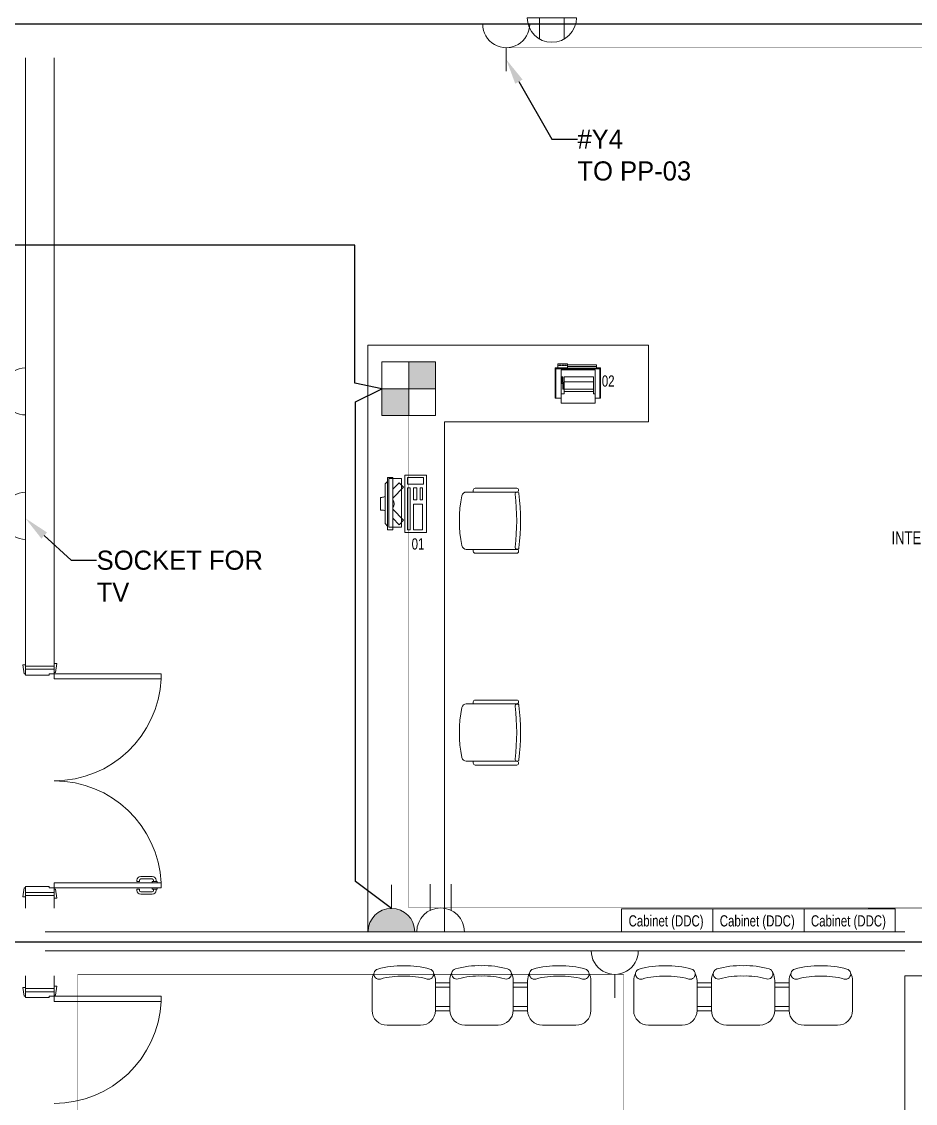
# Model space of a CAD drawing. Header units: metres. Extents: x 75097 to 220695, y -1557923 to -1361206.
# Drawn here: x 173723 to 180732, y -1463703 to -1455218 of the extents above; entities that cross this region are included whole.
import ezdxf
from ezdxf import colors
from ezdxf.entities.mleader import LeaderData, LeaderLine
from ezdxf.math import Vec2, Vec3

# ---------------------------------------------------------------- set-up
doc = ezdxf.new("R2010")
doc.units = ezdxf.units.M
doc.layers.get('0').update_dxf_attribs({"lineweight": 0})
for name, color, linetype, lineweight in [('A-100 - Copy$0$72_EGR_BASE_TEXT', 8, 'Continuous', 0), ('A-100 - Copy$0$Medical Equipment and Furniture', 8, 'Continuous', 0), ('A-100 - Copy$0$Medical Equipment and Furniture1', 8, 'Continuous', 5), ('A-100 - Copy$0$Walls', 8, 'Continuous', 0), ('A-100 - Copy$0$Wooden Joinery', 8, 'Continuous', 0), ('E-LG', 245, 'Continuous', 30)]:
    doc.layers.add(name, color=color, linetype=linetype, lineweight=lineweight)
doc.layers.add('A-100 - Copy$0$axes', color=8, linetype='Continuous')
doc.layers.add('PD-VENT', color=8, linetype='Continuous')
doc.layers.add('E-POWR', color=7, linetype='Continuous', lineweight=9, true_color=0x4e7e3e)
doc.layers.add('E-PW', color=7, linetype='Continuous', lineweight=9, true_color=0x4e7e3e)
doc.styles.add('A-100 - Copy$0$X3G_ENTITY_257CFD', font='swisscl.ttf', dxfattribs={"height": 200})
doc.styles.add('A-100 - Copy$0$X3G_ENTITY_2587EA', font='swisscl.ttf', dxfattribs={"height": 200})
doc.styles.get("Standard").update_dxf_attribs({"font": 'GOTHIC.TTF'})

# ---------------------------------------------------------------- blocks, each defined once
blk = doc.blocks.new('NORMAL SOCKET')
at = {"layer": 'E-POWR'}
for p, q in [((0, 308), (0, 615)), ((-308, 0), (308, 0))]:
    blk.add_line(p, q, dxfattribs=at)
blk.add_ellipse((0, 0), major_axis=(33, 306), ratio=1, start_param=4.81904, end_param=7.960633, dxfattribs=at)
blk = doc.blocks.new('FLOOR BOX')
at = {"layer": 'E-POWR'}
h = blk.add_hatch(color=256, dxfattribs=at)
h.dxf.hatch_style = 1
h.paths.add_polyline_path([(0, 300), (0, 0), (300, 0), (300, 300)])
h.paths.add_polyline_path([(0, -300), (0, 0), (-300, 0), (-300, -300)])
blk.add_lwpolyline([(-300, 300), (300, 300), (300, -300), (-300, -300)], close=True, dxfattribs=at)
for points in [[(0, 300), (0, -300)], [(-300, 0), (300, 0)]]:
    blk.add_lwpolyline(points, dxfattribs=at)
blk = doc.blocks.new('GI-041_dwg_E-SKT2-3902840-GI-041')
at = {"layer": 'E-POWR'}
blk.add_line((0.1982, 0), (-0.1982, 0), dxfattribs=at)
at = {"layer": 'E-PW'}
for p, q in [((-0.0879, 0.1765), (-0.0879, 0.3944)), ((0.0878, 0.1766), (0.0878, 0.3944)), ((-0.1466, 0), (0.1466, 0))]:
    blk.add_line(p, q, dxfattribs=at)
blk.add_arc((0, 0), 0.1972, 0.0142, 180.0142, dxfattribs=at)
blk = doc.blocks.new('WALL OUTLET')
at = {"layer": 'E-POWR', "extrusion": (9.94399e-05, 4.90741e-07, 1)}
blk.add_line((-193.4, 0, 0), (193.4, 0, 0), dxfattribs=at)
blk.add_line((-193.4, 0, 0), (193.4, 0, 0), dxfattribs=at)
at = {"layer": 'E-POWR', "extrusion": (9.94399e-05, 4.90741e-07, 1), "elevation": 0}
for points in [[(-96.7, 0), (-96.7, 167.5)], [(96.7, 0), (96.7, 167.5)]]:
    blk.add_lwpolyline(points, dxfattribs=at)
at = {"layer": 'E-POWR', "extrusion": (9.94399e-05, 4.90741e-07, 1)}
blk.add_arc((0, 0, 0), 193.4, 359.99626, 179.99626, dxfattribs=at)
blk = doc.blocks.new('GI-041_dwg_UPS-E-SKT1-3902843-GI-041')
at = {"layer": 'E-POWR'}
blk.add_hatch(color=256, dxfattribs=at).paths.add_polyline_path([(-0.1987, -0.0005), (0.1987, -0.0005), (0.1929, 0.0471), (0.176, 0.0919), (0.1487, 0.1313), (0.1129, 0.1631), (0.0705, 0.1853), (0.024, 0.1968), (-0.024, 0.1968), (-0.0705, 0.1853), (-0.1129, 0.1631), (-0.1487, 0.1313), (-0.176, 0.0919), (-0.1929, 0.0471)], flags=0)
for p, q in [((0, 0.1983), (0, 0.397)), ((-0.1987, -0.0005), (0.1987, -0.0005)), ((-0.1473, -0.0005), (0.1473, -0.0005))]:
    blk.add_line(p, q, dxfattribs=at)
blk.add_arc((0, -0.0005), 0.1987, 360, 180, dxfattribs=at)
blk = doc.blocks.new('A-100 - Copy$0$GF21016-P')
at = {"extrusion": (-1.24384e-09, -1.20261e-09, -1)}
for p, q in [((-0.0172, 0.0179), (-0.0172, 0.3435)), ((-0.0022, 0.3585), (0.0128, 0.3585)), ((0.0128, 0.0179), (0.0128, 0.4136)), ((0.4628, 0.0179), (0.4628, 0.4136)), ((0.4778, 0.3585), (0.4628, 0.3585)), ((0.4928, 0.0179), (0.4928, 0.3435)), ((0.4778, 0.0029), (0.4778, 0.0029))]:
    blk.add_line(p, q, dxfattribs=at)
for centre, radius, start, end in [((-0.0478, 0.4136), 0.035, 0, 80.65572), ((-0.2378, -0.5362), 1.0036, 78.75684, 101.24316), ((-0.4278, 0.4136), 0.035, 99.34428, 180), ((0.0022, 0.3435), 0.015, 0, 90), ((-0.4778, 0.3435), 0.015, 90, 180), ((0.0022, 0.0179), 0.015, 270, 0), ((0.0022, 0.0179), 0.015, 180, 270), ((-0.0284, 0.0145), 0.015, 284.3864, 95.52091), ((-0.2378, 1.8734), 1.8855, 263.51186, 276.48814), ((-0.2378, 1.8928), 1.8749, 263.6341, 276.3659), ((-0.4471, 0.0145), 0.015, 84.47909, 255.6136), ((-0.4778, 0.0179), 0.015, 270, 0), ((-0.4778, 0.0179), 0.015, 180, 270)]:
    blk.add_arc(centre, radius, start, end, dxfattribs=at)
blk = doc.blocks.new('A-100 - Copy$0$ITPPLT2C-P')
for p, q in [((0, 0), (0, -0.2262)), ((0.0252, 0), (0, 0)), ((0.0139, 0), (0.0139, -0.2262)), ((0.0252, 0), (0.0139, 0)), ((0.0229, 0.0318), (0.2618, 0.0318)), ((0.0304, 0.0256), (0.0229, 0.0318)), ((0.0229, 0), (0.0229, 0.0318)), ((0.0252, -0.2262), (0.0252, 0)), ((0.0304, -0.3182), (0.0304, 0.0256)), ((0.0304, 0.0256), (0.2618, 0.0256)), ((0.2618, -0.0096), (0.2618, 0.0318)), ((0.0401, -0.2769), (0.0401, -0.0096)), ((0.3, -0.0096), (0.0401, -0.0096)), ((0.0939, -0.2515), (0.0939, -0.0222)), ((0.0939, -0.0222), (0.2274, -0.0222)), ((0.1321, -0.2515), (0.1321, -0.0222)), ((0.1894, -0.2515), (0.1894, -0.0222)), ((0.2082, -0.2515), (0.2082, -0.0222)), ((0.2274, -0.0222), (0.2274, -0.0096)), ((0.3, -0.2769), (0.3, -0.0096)), ((-0.0091, -0.2262), (0.0267, -0.2262)), ((-0.0091, -0.3023), (-0.0091, -0.2262)), ((-0.0087, -0.2262), (0.0236, -0.2262)), ((-0.0087, -0.3023), (-0.0087, -0.2262)), ((0, -0.2262), (0.0252, -0.2262)), ((0.0023, -0.2495), (0.0023, -0.2334)), ((0.0023, -0.2334), (0.0045, -0.2334)), ((0.0045, -0.2495), (0.0023, -0.2495)), ((0.0045, -0.2334), (0.0045, -0.2495)), ((0.0139, -0.2262), (0.0252, -0.2262)), ((0.0236, -0.2262), (0.0236, -0.3023)), ((0.0267, -0.2262), (0.0267, -0.3023)), ((0.2274, -0.2515), (0.0939, -0.2515)), ((0.2274, -0.2769), (0.2274, -0.2515)), ((0.0267, -0.3023), (-0.0091, -0.3023)), ((0.0236, -0.3023), (-0.0087, -0.3023)), ((0.0023, -0.2721), (0.0023, -0.2562)), ((0.0023, -0.2562), (0.0045, -0.2562)), ((0.0045, -0.2721), (0.0023, -0.2721)), ((0.0023, -0.295), (0.0023, -0.2793)), ((0.0023, -0.2793), (0.0045, -0.2793)), ((0.0045, -0.295), (0.0023, -0.295)), ((0.0045, -0.2562), (0.0045, -0.2721)), ((0.0045, -0.2793), (0.0045, -0.295)), ((0.0229, -0.3246), (0.0229, -0.3023)), ((0.0304, -0.3182), (0.0229, -0.3246)), ((0.0229, -0.3246), (0.2618, -0.3246)), ((0.0304, -0.3182), (0.2618, -0.3182)), ((0.3, -0.2769), (0.0401, -0.2769)), ((0.0947, -0.2701), (0.0947, -0.2641)), ((0.0947, -0.2641), (0.1395, -0.2641)), ((0.1457, -0.2701), (0.0947, -0.2701)), ((0.1395, -0.2575), (0.19, -0.2575)), ((0.1395, -0.2641), (0.1395, -0.2575)), ((0.19, -0.2641), (0.1457, -0.2641)), ((0.1457, -0.2641), (0.1457, -0.2701)), ((0.19, -0.2575), (0.19, -0.2641)), ((0.2618, -0.2769), (0.2618, -0.3246))]:
    blk.add_line(p, q)
blk = doc.blocks.new('A-100 - Copy$0$ITCWLS1-P')
for p, q in [((-0.2651, 0.43, 0), (-0.3051, 0.43, 0)), ((-0.3051, 0.43, 0), (-0.3051, 0.02, 0)), ((-0.2651, 0.43, 0), (-0.2651, 0.02, 0)), ((-0.17, 0.45), (-0.17, 0)), ((-0.17, 0.45), (0, 0.45)), ((-0.1496, 0.4305), (-0.1291, 0.4305)), ((-0.1291, 0.4305), (-0.1291, 0.4089)), ((0, 0.45), (0, 0)), ((-0.3251, 0.38, 0), (-0.3051, 0.4, 0)), ((-0.3251, 0.38, 0), (-0.3251, 0.07, 0)), ((-0.197, 0.4094), (-0.295, 0.4094)), ((-0.295, 0.0264), (-0.295, 0.4094)), ((-0.197, 0.0264), (-0.197, 0.4094)), ((-0.3503, 0.275), (-0.3596, 0.275)), ((-0.3596, 0.175), (-0.3596, 0.275)), ((-0.3503, 0.175), (-0.3596, 0.175)), ((-0.3251, 0.07, 0), (-0.3051, 0.05, 0)), ((-0.3051, 0.02, 0), (-0.2651, 0.02, 0)), ((-0.197, 0.0264), (-0.295, 0.0264)), ((-0.17, 0), (0, 0))]:
    blk.add_line(p, q)
at = {"extrusion": (2.48281e-10, 3.18408e-10, -1)}
for p, q in [((-0.2651, 0.3395), (-0.2144, 0.3902)), ((-0.2651, 0.2688), (-0.1791, 0.3548)), ((-0.1791, 0.3548), (-0.2144, 0.3902))]:
    blk.add_line(p, q, dxfattribs=at)
at = {"extrusion": (2.48281e-10, -3.18408e-10, -1)}
for p, q in [((-0.2651, 0.1812), (-0.1791, 0.0952)), ((-0.2651, 0.1105), (-0.2144, 0.0598)), ((-0.1791, 0.0952), (-0.2144, 0.0598))]:
    blk.add_line(p, q, dxfattribs=at)
for points in [[(-0.1291, 0.4089), (-0.1291, 0.1), (-0.1496, 0.1), (-0.1496, 0.4305)], [(-0.1496, 0.1), (-0.1496, 0.1), (-0.1496, 0.1), (-0.1496, 0.1), (-0.1496, 0.1), (-0.1496, 0.1), (-0.1496, 0.1), (-0.1496, 0.1), (-0.1496, 0.1)], [(-0.1496, 0.1), (-0.1496, 0.1), (-0.1496, 0.1), (-0.1496, 0.1), (-0.1496, 0.1), (-0.1496, 0.1), (-0.1496, 0.1), (-0.1496, 0.1), (-0.1496, 0.1), (-0.1496, 0.1), (-0.1496, 0.1), (-0.1496, 0.1), (-0.1496, 0.1), (-0.1496, 0.1), (-0.1496, 0.1), (-0.1496, 0.1), (-0.1496, 0.1), (-0.1496, 0.1)], [(-0.1496, 0.1), (-0.1496, 0.1), (-0.1496, 0.1), (-0.1496, 0.1), (-0.1496, 0.1), (-0.1496, 0.1), (-0.1496, 0.1), (-0.1496, 0.1), (-0.1496, 0.1), (-0.1496, 0.1)], [(-0.1496, 0.1), (-0.1496, 0.1), (-0.1496, 0.1), (-0.1496, 0.1), (-0.1496, 0.1), (-0.1496, 0.1), (-0.1496, 0.1)], [(-0.1496, 0.1), (-0.1496, 0.1), (-0.1496, 0.1), (-0.1496, 0.1), (-0.1496, 0.1), (-0.1496, 0.1), (-0.1496, 0.1), (-0.1496, 0.1), (-0.1496, 0.1), (-0.1496, 0.1)], [(-0.1496, 0.1), (-0.1496, 0.1), (-0.1496, 0.1), (-0.1496, 0.1), (-0.1496, 0.1), (-0.1496, 0.1), (-0.1496, 0.1), (-0.1496, 0.1), (-0.1496, 0.1), (-0.1496, 0.1), (-0.1496, 0.1), (-0.1496, 0.1), (-0.1496, 0.1), (-0.1496, 0.1), (-0.1496, 0.1)], [(-0.1496, 0.1), (-0.1496, 0.1), (-0.1496, 0.1), (-0.1496, 0.1), (-0.1496, 0.1), (-0.1496, 0.1), (-0.1496, 0.1), (-0.1496, 0.1), (-0.1496, 0.1), (-0.1496, 0.1)], [(-0.1496, 0.1), (-0.1496, 0.1), (-0.1496, 0.1), (-0.1496, 0.1), (-0.1496, 0.1), (-0.1496, 0.1), (-0.1496, 0.1), (-0.1496, 0.1), (-0.1496, 0.1), (-0.1496, 0.1)], [(-0.1496, 0.1), (-0.1496, 0.1), (-0.1496, 0.1), (-0.1496, 0.1), (-0.1496, 0.1), (-0.1496, 0.1), (-0.1496, 0.1), (-0.1496, 0.1), (-0.1496, 0.1), (-0.1496, 0.1), (-0.1496, 0.1), (-0.1496, 0.1), (-0.1496, 0.1), (-0.1496, 0.1), (-0.1496, 0.1), (-0.1496, 0.1), (-0.1496, 0.1), (-0.1496, 0.1), (-0.1496, 0.1), (-0.1496, 0.1), (-0.1496, 0.1), (-0.1496, 0.1), (-0.1496, 0.1), (-0.1496, 0.1), (-0.1496, 0.1), (-0.1496, 0.1), (-0.1496, 0.1), (-0.1496, 0.1), (-0.1496, 0.1), (-0.1496, 0.1), (-0.1496, 0.1), (-0.1496, 0.1), (-0.1496, 0.1), (-0.1496, 0.1), (-0.1496, 0.1), (-0.1496, 0.1), (-0.1496, 0.1), (-0.1496, 0.1), (-0.1496, 0.1), (-0.1496, 0.1), (-0.1496, 0.1), (-0.1496, 0.1), (-0.1496, 0.1), (-0.1496, 0.1), (-0.1496, 0.1), (-0.1496, 0.1), (-0.1496, 0.1), (-0.1496, 0.1), (-0.1496, 0.1), (-0.1496, 0.1), (-0.1496, 0.1), (-0.1496, 0.1), (-0.1496, 0.1), (-0.1496, 0.1)], [(-0.1496, 0.1), (-0.1496, 0.1), (-0.1496, 0.1), (-0.1496, 0.1), (-0.1496, 0.1), (-0.1496, 0.1), (-0.1496, 0.1), (-0.1496, 0.1), (-0.1496, 0.1), (-0.1496, 0.1), (-0.1496, 0.1), (-0.1496, 0.1), (-0.1496, 0.1), (-0.1496, 0.1), (-0.1496, 0.1), (-0.1496, 0.1), (-0.1496, 0.1), (-0.1496, 0.1), (-0.1496, 0.1), (-0.1496, 0.1), (-0.1496, 0.1), (-0.1496, 0.1), (-0.1496, 0.1), (-0.1496, 0.1), (-0.1496, 0.1), (-0.1496, 0.1), (-0.1496, 0.1), (-0.1496, 0.1), (-0.1496, 0.1), (-0.1496, 0.1), (-0.1496, 0.1), (-0.1496, 0.1), (-0.1496, 0.1), (-0.1496, 0.1), (-0.1496, 0.1), (-0.1496, 0.1), (-0.1496, 0.1), (-0.1496, 0.1), (-0.1496, 0.1), (-0.1496, 0.1), (-0.1496, 0.1), (-0.1496, 0.1), (-0.1496, 0.1), (-0.1496, 0.1), (-0.1496, 0.1), (-0.1496, 0.1), (-0.1496, 0.1), (-0.1496, 0.1), (-0.1496, 0.1), (-0.1496, 0.1), (-0.1496, 0.1), (-0.1496, 0.1), (-0.1496, 0.1), (-0.1496, 0.1), (-0.1496, 0.1), (-0.1496, 0.1), (-0.1496, 0.1), (-0.1496, 0.1), (-0.1496, 0.1), (-0.1496, 0.1), (-0.1496, 0.1), (-0.1496, 0.1), (-0.1496, 0.1), (-0.1496, 0.1), (-0.1496, 0.1), (-0.1496, 0.1), (-0.1496, 0.1), (-0.1496, 0.1), (-0.1496, 0.1), (-0.1496, 0.1), (-0.1496, 0.1), (-0.1496, 0.1), (-0.1496, 0.1), (-0.1496, 0.1), (-0.1496, 0.1), (-0.1496, 0.1), (-0.1496, 0.1), (-0.1496, 0.1), (-0.1496, 0.1), (-0.1496, 0.1), (-0.1496, 0.1), (-0.1496, 0.1), (-0.1496, 0.1), (-0.1496, 0.1), (-0.1496, 0.1), (-0.1496, 0.1), (-0.1496, 0.1), (-0.1496, 0.1), (-0.1496, 0.1)], [(-0.1496, 0.1), (-0.1496, 0.1), (-0.1496, 0.1), (-0.1496, 0.1), (-0.1496, 0.1), (-0.1496, 0.1), (-0.1496, 0.1), (-0.1496, 0.1), (-0.1496, 0.1), (-0.1496, 0.1), (-0.1496, 0.1), (-0.1496, 0.1)], [(-0.1496, 0.1), (-0.1496, 0.1), (-0.1496, 0.1), (-0.1496, 0.1), (-0.1496, 0.1), (-0.1496, 0.1), (-0.1496, 0.1)], [(-0.1496, 0.1), (-0.1496, 0.1), (-0.1496, 0.1), (-0.1496, 0.1), (-0.1496, 0.1), (-0.1496, 0.1), (-0.1496, 0.1), (-0.1496, 0.1), (-0.1496, 0.1), (-0.1496, 0.1), (-0.1496, 0.1), (-0.1496, 0.1), (-0.1496, 0.1), (-0.1496, 0.1), (-0.1496, 0.1), (-0.1496, 0.1), (-0.1496, 0.1)], [(-0.1496, 0.1), (-0.1496, 0.1), (-0.1496, 0.1), (-0.1496, 0.1), (-0.1496, 0.1), (-0.1496, 0.1), (-0.1496, 0.1), (-0.1496, 0.1), (-0.1496, 0.1), (-0.1496, 0.1), (-0.1496, 0.1), (-0.1496, 0.1), (-0.1496, 0.1), (-0.1496, 0.1), (-0.1496, 0.1), (-0.1496, 0.1), (-0.1496, 0.1), (-0.1496, 0.1), (-0.1496, 0.1), (-0.1496, 0.1), (-0.1496, 0.1), (-0.1496, 0.1), (-0.1496, 0.1), (-0.1496, 0.1), (-0.1496, 0.1), (-0.1496, 0.1), (-0.1496, 0.1), (-0.1496, 0.1), (-0.1496, 0.1), (-0.1496, 0.1), (-0.1496, 0.1), (-0.1496, 0.1), (-0.1496, 0.1), (-0.1496, 0.1), (-0.1496, 0.1), (-0.1496, 0.1), (-0.1496, 0.1), (-0.1496, 0.1), (-0.1496, 0.1), (-0.1496, 0.1), (-0.1496, 0.1), (-0.1496, 0.1), (-0.1496, 0.1), (-0.1496, 0.1), (-0.1496, 0.1), (-0.1496, 0.1), (-0.1496, 0.1), (-0.1496, 0.1), (-0.1496, 0.1), (-0.1496, 0.1), (-0.1496, 0.1), (-0.1496, 0.1), (-0.1496, 0.1), (-0.1496, 0.1), (-0.1496, 0.1), (-0.1496, 0.1), (-0.1496, 0.1), (-0.1496, 0.1), (-0.1496, 0.1), (-0.1496, 0.1), (-0.1496, 0.1), (-0.1496, 0.1), (-0.1496, 0.1), (-0.1496, 0.1), (-0.1496, 0.1), (-0.1496, 0.1), (-0.1496, 0.1), (-0.1496, 0.1), (-0.1496, 0.1), (-0.1496, 0.1), (-0.1496, 0.1), (-0.1496, 0.1), (-0.1496, 0.1), (-0.1496, 0.1), (-0.1496, 0.1), (-0.1496, 0.1), (-0.1496, 0.1), (-0.1496, 0.1), (-0.1496, 0.1), (-0.1496, 0.1), (-0.1496, 0.1), (-0.1496, 0.1), (-0.1496, 0.1), (-0.1496, 0.1), (-0.1496, 0.1), (-0.1496, 0.1), (-0.1496, 0.1), (-0.1496, 0.1), (-0.1496, 0.1), (-0.1496, 0.1), (-0.1496, 0.1), (-0.1496, 0.1), (-0.1496, 0.1), (-0.1496, 0.1), (-0.1496, 0.1), (-0.1496, 0.1), (-0.1496, 0.1), (-0.1496, 0.1), (-0.1496, 0.1), (-0.1496, 0.1), (-0.1496, 0.1), (-0.1496, 0.1), (-0.1496, 0.1), (-0.1496, 0.1), (-0.1496, 0.1), (-0.1496, 0.1), (-0.1496, 0.1), (-0.1496, 0.1), (-0.1496, 0.1), (-0.1496, 0.1), (-0.1496, 0.1)], [(-0.1496, 0.1), (-0.1496, 0.1), (-0.1496, 0.1), (-0.1496, 0.1), (-0.1496, 0.1), (-0.1496, 0.1), (-0.1496, 0.1), (-0.1496, 0.1)]]:
    blk.add_lwpolyline(points)
for points in [[(-0.1019, 0.4305), (-0.0304, 0.4305), (-0.0304, 0.2294), (-0.1019, 0.2294)], [(-0.1019, 0.1954), (-0.0747, 0.1954), (-0.0747, 0.1), (-0.1019, 0.1)], [(-0.0304, 0.1954), (-0.0508, 0.1954), (-0.0508, 0.1), (-0.0304, 0.1)], [(-0.1496, 0.1), (-0.1496, 0.1), (-0.1496, 0.1), (-0.1496, 0.1), (-0.1496, 0.1), (-0.1496, 0.1), (-0.1496, 0.1), (-0.1496, 0.1), (-0.1496, 0.1), (-0.1496, 0.1), (-0.1496, 0.1), (-0.1496, 0.1), (-0.1496, 0.1), (-0.1496, 0.1), (-0.1496, 0.1), (-0.1496, 0.1), (-0.1496, 0.1), (-0.1496, 0.1), (-0.1496, 0.1), (-0.1496, 0.1), (-0.1496, 0.1), (-0.1496, 0.1), (-0.1496, 0.1), (-0.1496, 0.1), (-0.1496, 0.1), (-0.1496, 0.1), (-0.1496, 0.1), (-0.1496, 0.1), (-0.1496, 0.1), (-0.1496, 0.1), (-0.1496, 0.1), (-0.1496, 0.1), (-0.1496, 0.1), (-0.1496, 0.1), (-0.1496, 0.1), (-0.1496, 0.1), (-0.1496, 0.1), (-0.1496, 0.1), (-0.1496, 0.1), (-0.1496, 0.1), (-0.1496, 0.1), (-0.1496, 0.1), (-0.1496, 0.1), (-0.1496, 0.1), (-0.1496, 0.1), (-0.1496, 0.1), (-0.1496, 0.1), (-0.1496, 0.1), (-0.1496, 0.1), (-0.1496, 0.1), (-0.1496, 0.1), (-0.1496, 0.1), (-0.1496, 0.1), (-0.1496, 0.1), (-0.1496, 0.1), (-0.1496, 0.1), (-0.1496, 0.1), (-0.1496, 0.1), (-0.1496, 0.1), (-0.1496, 0.1), (-0.1496, 0.1), (-0.1496, 0.1), (-0.1496, 0.1), (-0.1496, 0.1), (-0.1496, 0.1), (-0.1496, 0.1), (-0.1496, 0.1), (-0.1496, 0.1), (-0.1496, 0.1), (-0.1496, 0.1), (-0.1496, 0.1), (-0.1496, 0.1), (-0.1496, 0.1), (-0.1496, 0.1), (-0.1496, 0.1), (-0.1496, 0.1), (-0.1496, 0.1), (-0.1496, 0.1), (-0.1496, 0.1), (-0.1496, 0.1), (-0.1496, 0.1), (-0.1496, 0.1), (-0.1496, 0.1), (-0.1496, 0.1), (-0.1496, 0.1), (-0.1496, 0.1), (-0.1496, 0.1), (-0.1496, 0.1), (-0.1496, 0.1), (-0.1496, 0.1), (-0.1496, 0.1), (-0.1496, 0.1), (-0.1496, 0.1), (-0.1496, 0.1), (-0.1496, 0.1), (-0.1496, 0.1), (-0.1496, 0.1), (-0.1496, 0.1), (-0.1496, 0.1), (-0.1496, 0.1), (-0.1496, 0.1), (-0.1496, 0.1), (-0.1496, 0.1), (-0.1496, 0.1), (-0.1496, 0.1), (-0.1496, 0.1), (-0.1496, 0.1), (-0.1496, 0.1), (-0.1496, 0.1), (-0.1496, 0.1), (-0.1496, 0.1), (-0.1496, 0.1), (-0.1496, 0.1), (-0.1496, 0.1), (-0.1496, 0.1), (-0.1496, 0.1), (-0.1496, 0.1), (-0.1496, 0.1), (-0.1496, 0.1), (-0.1496, 0.1), (-0.1496, 0.1), (-0.1496, 0.1), (-0.1496, 0.1), (-0.1496, 0.1), (-0.1496, 0.1), (-0.1496, 0.1), (-0.1496, 0.1), (-0.1496, 0.1), (-0.1496, 0.1), (-0.1496, 0.1), (-0.1496, 0.1), (-0.1496, 0.1), (-0.1496, 0.1), (-0.1496, 0.1), (-0.1496, 0.1), (-0.1496, 0.1), (-0.1496, 0.1), (-0.1496, 0.1), (-0.1496, 0.1), (-0.1496, 0.1), (-0.1496, 0.1), (-0.1496, 0.1), (-0.1496, 0.1), (-0.1496, 0.1), (-0.1496, 0.1), (-0.1496, 0.1), (-0.1496, 0.1), (-0.1496, 0.1), (-0.1496, 0.1), (-0.1496, 0.1), (-0.1496, 0.1), (-0.1496, 0.1), (-0.1496, 0.1), (-0.1496, 0.1), (-0.1496, 0.1), (-0.1496, 0.1), (-0.1496, 0.1), (-0.1496, 0.1), (-0.1496, 0.1), (-0.1496, 0.1), (-0.1496, 0.1), (-0.1496, 0.1), (-0.1496, 0.1), (-0.1496, 0.1), (-0.1496, 0.1), (-0.1496, 0.1), (-0.1496, 0.1), (-0.1496, 0.1), (-0.1496, 0.1), (-0.1496, 0.1), (-0.1496, 0.1), (-0.1496, 0.1), (-0.1496, 0.1), (-0.1496, 0.1), (-0.1496, 0.1), (-0.1496, 0.1), (-0.1496, 0.1), (-0.1496, 0.1), (-0.1496, 0.1), (-0.1496, 0.1), (-0.1496, 0.1), (-0.1496, 0.1), (-0.1496, 0.1), (-0.1496, 0.1), (-0.1496, 0.1), (-0.1496, 0.1), (-0.1496, 0.1), (-0.1496, 0.1), (-0.1496, 0.1), (-0.1496, 0.1), (-0.1496, 0.1), (-0.1496, 0.1), (-0.1496, 0.1), (-0.1496, 0.1), (-0.1496, 0.1), (-0.1496, 0.1), (-0.1496, 0.1), (-0.1496, 0.1), (-0.1496, 0.1), (-0.1496, 0.1), (-0.1496, 0.1), (-0.1496, 0.1), (-0.1496, 0.1), (-0.1496, 0.1), (-0.1496, 0.1), (-0.1496, 0.1), (-0.1496, 0.1), (-0.1496, 0.1), (-0.1496, 0.1), (-0.1496, 0.1), (-0.1496, 0.1), (-0.1496, 0.1), (-0.1496, 0.1), (-0.1496, 0.1), (-0.1496, 0.1), (-0.1496, 0.1), (-0.1496, 0.1), (-0.1496, 0.1), (-0.1496, 0.1), (-0.1496, 0.1), (-0.1496, 0.1), (-0.1496, 0.1), (-0.1496, 0.1), (-0.1496, 0.1), (-0.1496, 0.1), (-0.1496, 0.1), (-0.1496, 0.1), (-0.1496, 0.1), (-0.1496, 0.1), (-0.1496, 0.1), (-0.1496, 0.1), (-0.1496, 0.1), (-0.1496, 0.1), (-0.1496, 0.1), (-0.1496, 0.1), (-0.1496, 0.1), (-0.1496, 0.1), (-0.1496, 0.1), (-0.1496, 0.1), (-0.1496, 0.1), (-0.1496, 0.1), (-0.1496, 0.1), (-0.1496, 0.1), (-0.1496, 0.1), (-0.1496, 0.1), (-0.1496, 0.1), (-0.1496, 0.1), (-0.1496, 0.1), (-0.1496, 0.1), (-0.1496, 0.1), (-0.1496, 0.1), (-0.1496, 0.1), (-0.1496, 0.1), (-0.1496, 0.1), (-0.1496, 0.1), (-0.1496, 0.1), (-0.1496, 0.1), (-0.1496, 0.1), (-0.1496, 0.1), (-0.1496, 0.1), (-0.1496, 0.1), (-0.1496, 0.1), (-0.1496, 0.1), (-0.1496, 0.1), (-0.1496, 0.1), (-0.1496, 0.1), (-0.1496, 0.1), (-0.1496, 0.1), (-0.1496, 0.1), (-0.1496, 0.1), (-0.1496, 0.1), (-0.1496, 0.1), (-0.1496, 0.1), (-0.1496, 0.1), (-0.1496, 0.1), (-0.1496, 0.1), (-0.1496, 0.1)], [(-0.1496, 0.1), (-0.1496, 0.1), (-0.1496, 0.1), (-0.1496, 0.1), (-0.1496, 0.1), (-0.1496, 0.1), (-0.1496, 0.1), (-0.1496, 0.1), (-0.1496, 0.1), (-0.1496, 0.1), (-0.1496, 0.1), (-0.1496, 0.1), (-0.1496, 0.1), (-0.1496, 0.1), (-0.1496, 0.1), (-0.1496, 0.1), (-0.1496, 0.1), (-0.1496, 0.1), (-0.1496, 0.1), (-0.1496, 0.1), (-0.1496, 0.1), (-0.1496, 0.1), (-0.1496, 0.1), (-0.1496, 0.1), (-0.1496, 0.1), (-0.1496, 0.1), (-0.1496, 0.1), (-0.1496, 0.1), (-0.1496, 0.1), (-0.1496, 0.1), (-0.1496, 0.1), (-0.1496, 0.1), (-0.1496, 0.1), (-0.1496, 0.1), (-0.1496, 0.1), (-0.1496, 0.1), (-0.1496, 0.1), (-0.1496, 0.1), (-0.1496, 0.1), (-0.1496, 0.1), (-0.1496, 0.1), (-0.1496, 0.1), (-0.1496, 0.1), (-0.1496, 0.1), (-0.1496, 0.1), (-0.1496, 0.1), (-0.1496, 0.1), (-0.1496, 0.1), (-0.1496, 0.1), (-0.1496, 0.1), (-0.1496, 0.1), (-0.1496, 0.1), (-0.1496, 0.1), (-0.1496, 0.1), (-0.1496, 0.1), (-0.1496, 0.1), (-0.1496, 0.1), (-0.1496, 0.1), (-0.1496, 0.1), (-0.1496, 0.1), (-0.1496, 0.1), (-0.1496, 0.1), (-0.1496, 0.1), (-0.1496, 0.1), (-0.1496, 0.1), (-0.1496, 0.1), (-0.1496, 0.1), (-0.1496, 0.1), (-0.1496, 0.1), (-0.1496, 0.1), (-0.1496, 0.1), (-0.1496, 0.1), (-0.1496, 0.1), (-0.1496, 0.1), (-0.1496, 0.1), (-0.1496, 0.1), (-0.1496, 0.1), (-0.1496, 0.1), (-0.1496, 0.1), (-0.1496, 0.1), (-0.1496, 0.1), (-0.1496, 0.1), (-0.1496, 0.1), (-0.1496, 0.1), (-0.1496, 0.1), (-0.1496, 0.1), (-0.1496, 0.1), (-0.1496, 0.1), (-0.1496, 0.1), (-0.1496, 0.1), (-0.1496, 0.1), (-0.1496, 0.1), (-0.1496, 0.1), (-0.1496, 0.1), (-0.1496, 0.1), (-0.1496, 0.1), (-0.1496, 0.1), (-0.1496, 0.1), (-0.1496, 0.1), (-0.1496, 0.1), (-0.1496, 0.1), (-0.1496, 0.1), (-0.1496, 0.1), (-0.1496, 0.1), (-0.1496, 0.1), (-0.1496, 0.1), (-0.1496, 0.1), (-0.1496, 0.1), (-0.1496, 0.1), (-0.1496, 0.1), (-0.1496, 0.1), (-0.1496, 0.1), (-0.1496, 0.1), (-0.1496, 0.1), (-0.1496, 0.1), (-0.1496, 0.1), (-0.1496, 0.1), (-0.1496, 0.1), (-0.1496, 0.1), (-0.1496, 0.1), (-0.1496, 0.1), (-0.1496, 0.1), (-0.1496, 0.1), (-0.1496, 0.1), (-0.1496, 0.1), (-0.1496, 0.1), (-0.1496, 0.1), (-0.1496, 0.1), (-0.1496, 0.1), (-0.1496, 0.1), (-0.1496, 0.1), (-0.1496, 0.1), (-0.1496, 0.1), (-0.1496, 0.1), (-0.1496, 0.1), (-0.1496, 0.1), (-0.1496, 0.1), (-0.1496, 0.1), (-0.1496, 0.1), (-0.1496, 0.1), (-0.1496, 0.1), (-0.1496, 0.1), (-0.1496, 0.1), (-0.1496, 0.1), (-0.1496, 0.1), (-0.1496, 0.1), (-0.1496, 0.1), (-0.1496, 0.1), (-0.1496, 0.1), (-0.1496, 0.1), (-0.1496, 0.1), (-0.1496, 0.1), (-0.1496, 0.1), (-0.1496, 0.1), (-0.1496, 0.1), (-0.1496, 0.1), (-0.1496, 0.1), (-0.1496, 0.1), (-0.1496, 0.1), (-0.1496, 0.1), (-0.1496, 0.1), (-0.1496, 0.1), (-0.1496, 0.1), (-0.1496, 0.1), (-0.1496, 0.1), (-0.1496, 0.1), (-0.1496, 0.1), (-0.1496, 0.1), (-0.1496, 0.1), (-0.1496, 0.1), (-0.1496, 0.1), (-0.1496, 0.1), (-0.1496, 0.1), (-0.1496, 0.1), (-0.1496, 0.1), (-0.1496, 0.1), (-0.1496, 0.1), (-0.1496, 0.1), (-0.1496, 0.1), (-0.1496, 0.1), (-0.1496, 0.1), (-0.1496, 0.1), (-0.1496, 0.1), (-0.1496, 0.1), (-0.1496, 0.1), (-0.1496, 0.1), (-0.1496, 0.1), (-0.1496, 0.1), (-0.1496, 0.1), (-0.1496, 0.1), (-0.1496, 0.1), (-0.1496, 0.1), (-0.1496, 0.1), (-0.1496, 0.1), (-0.1496, 0.1), (-0.1496, 0.1), (-0.1496, 0.1), (-0.1496, 0.1), (-0.1496, 0.1), (-0.1496, 0.1), (-0.1496, 0.1), (-0.1496, 0.1), (-0.1496, 0.1), (-0.1496, 0.1), (-0.1496, 0.1), (-0.1496, 0.1), (-0.1496, 0.1), (-0.1496, 0.1), (-0.1496, 0.1), (-0.1496, 0.1), (-0.1496, 0.1), (-0.1496, 0.1), (-0.1496, 0.1), (-0.1496, 0.1)], [(-0.1496, 0.1), (-0.1496, 0.1), (-0.1496, 0.1), (-0.1496, 0.1), (-0.1496, 0.1), (-0.1496, 0.1), (-0.1496, 0.1), (-0.1496, 0.1), (-0.1496, 0.1), (-0.1496, 0.1), (-0.1496, 0.1), (-0.1496, 0.1), (-0.1496, 0.1), (-0.1496, 0.1), (-0.1496, 0.1), (-0.1496, 0.1), (-0.1496, 0.1), (-0.1496, 0.1), (-0.1496, 0.1), (-0.1496, 0.1), (-0.1496, 0.1), (-0.1496, 0.1), (-0.1496, 0.1), (-0.1496, 0.1), (-0.1496, 0.1), (-0.1496, 0.1), (-0.1496, 0.1), (-0.1496, 0.1), (-0.1496, 0.1), (-0.1496, 0.1), (-0.1496, 0.1), (-0.1496, 0.1), (-0.1496, 0.1), (-0.1496, 0.1), (-0.1496, 0.1), (-0.1496, 0.1), (-0.1496, 0.1), (-0.1496, 0.1), (-0.1496, 0.1), (-0.1496, 0.1), (-0.1496, 0.1), (-0.1496, 0.1), (-0.1496, 0.1), (-0.1496, 0.1), (-0.1496, 0.1), (-0.1496, 0.1), (-0.1496, 0.1), (-0.1496, 0.1), (-0.1496, 0.1), (-0.1496, 0.1), (-0.1496, 0.1), (-0.1496, 0.1), (-0.1496, 0.1), (-0.1496, 0.1), (-0.1496, 0.1), (-0.1496, 0.1), (-0.1496, 0.1), (-0.1496, 0.1), (-0.1496, 0.1), (-0.1496, 0.1), (-0.1496, 0.1), (-0.1496, 0.1), (-0.1496, 0.1), (-0.1496, 0.1), (-0.1496, 0.1), (-0.1496, 0.1), (-0.1496, 0.1), (-0.1496, 0.1), (-0.1496, 0.1), (-0.1496, 0.1), (-0.1496, 0.1), (-0.1496, 0.1), (-0.1496, 0.1), (-0.1496, 0.1), (-0.1496, 0.1), (-0.1496, 0.1), (-0.1496, 0.1), (-0.1496, 0.1), (-0.1496, 0.1), (-0.1496, 0.1), (-0.1496, 0.1), (-0.1496, 0.1), (-0.1496, 0.1), (-0.1496, 0.1), (-0.1496, 0.1), (-0.1496, 0.1), (-0.1496, 0.1), (-0.1496, 0.1), (-0.1496, 0.1), (-0.1496, 0.1), (-0.1496, 0.1), (-0.1496, 0.1), (-0.1496, 0.1), (-0.1496, 0.1), (-0.1496, 0.1), (-0.1496, 0.1), (-0.1496, 0.1), (-0.1496, 0.1), (-0.1496, 0.1), (-0.1496, 0.1), (-0.1496, 0.1), (-0.1496, 0.1), (-0.1496, 0.1), (-0.1496, 0.1), (-0.1496, 0.1), (-0.1496, 0.1), (-0.1496, 0.1), (-0.1496, 0.1), (-0.1496, 0.1), (-0.1496, 0.1), (-0.1496, 0.1), (-0.1496, 0.1), (-0.1496, 0.1), (-0.1496, 0.1), (-0.1496, 0.1), (-0.1496, 0.1), (-0.1496, 0.1), (-0.1496, 0.1), (-0.1496, 0.1), (-0.1496, 0.1), (-0.1496, 0.1), (-0.1496, 0.1), (-0.1496, 0.1), (-0.1496, 0.1), (-0.1496, 0.1), (-0.1496, 0.1), (-0.1496, 0.1), (-0.1496, 0.1), (-0.1496, 0.1), (-0.1496, 0.1), (-0.1496, 0.1), (-0.1496, 0.1), (-0.1496, 0.1), (-0.1496, 0.1), (-0.1496, 0.1), (-0.1496, 0.1), (-0.1496, 0.1), (-0.1496, 0.1), (-0.1496, 0.1), (-0.1496, 0.1), (-0.1496, 0.1), (-0.1496, 0.1), (-0.1496, 0.1), (-0.1496, 0.1), (-0.1496, 0.1), (-0.1496, 0.1), (-0.1496, 0.1), (-0.1496, 0.1), (-0.1496, 0.1), (-0.1496, 0.1), (-0.1496, 0.1), (-0.1496, 0.1), (-0.1496, 0.1), (-0.1496, 0.1), (-0.1496, 0.1), (-0.1496, 0.1), (-0.1496, 0.1), (-0.1496, 0.1), (-0.1496, 0.1), (-0.1496, 0.1), (-0.1496, 0.1), (-0.1496, 0.1), (-0.1496, 0.1), (-0.1496, 0.1), (-0.1496, 0.1), (-0.1496, 0.1), (-0.1496, 0.1), (-0.1496, 0.1), (-0.1496, 0.1), (-0.1496, 0.1), (-0.1496, 0.1), (-0.1496, 0.1), (-0.1496, 0.1), (-0.1496, 0.1), (-0.1496, 0.1), (-0.1496, 0.1), (-0.1496, 0.1), (-0.1496, 0.1), (-0.1496, 0.1), (-0.1496, 0.1), (-0.1496, 0.1), (-0.1496, 0.1), (-0.1496, 0.1), (-0.1496, 0.1), (-0.1496, 0.1), (-0.1496, 0.1), (-0.1496, 0.1), (-0.1496, 0.1), (-0.1496, 0.1), (-0.1496, 0.1), (-0.1496, 0.1), (-0.1496, 0.1), (-0.1496, 0.1), (-0.1496, 0.1), (-0.1496, 0.1), (-0.1496, 0.1), (-0.1496, 0.1), (-0.1496, 0.1), (-0.1496, 0.1), (-0.1496, 0.1), (-0.1496, 0.1), (-0.1496, 0.1), (-0.1496, 0.1), (-0.1496, 0.1), (-0.1496, 0.1), (-0.1496, 0.1), (-0.1496, 0.1), (-0.1496, 0.1), (-0.1496, 0.1), (-0.1496, 0.1), (-0.1496, 0.1), (-0.1496, 0.1), (-0.1496, 0.1), (-0.1496, 0.1), (-0.1496, 0.1), (-0.1496, 0.1), (-0.1496, 0.1), (-0.1496, 0.1), (-0.1496, 0.1)], [(-0.1496, 0.0727), (-0.0236, 0.0727), (-0.0236, 0.0182), (-0.1496, 0.0182)]]:
    blk.add_lwpolyline(points, close=True)
for centre, radius, start, end in [((-0.3503, 0.325), 0.05, 270, 300.30934), ((-0.3089, 0.225), 0.0556, 321.94311, 38.05689), ((-0.3503, 0.125), 0.05, 59.69066, 90)]:
    blk.add_arc(centre, radius, start, end)
blk = doc.blocks.new('A-100 - Copy$0$3seater')
at = {"layer": 'A-100 - Copy$0$Medical Equipment and Furniture1', "ltscale": 20}
for p, q in [((-958973.1, -382949.7, 0), (-958973.1, -383188.2, 0)), ((-958476.3, -382949.7, 0), (-958476.3, -383188.2, 0)), ((-958476.3, -382949.7, 0), (-958476.3, -383165.8, 0)), ((-958476.3, -382971.4, 0), (-958363.6, -382971.4, 0)), ((-958476.3, -383007.5, 0), (-958363.6, -383007.5, 0)), ((-958363.6, -382948.4, 0), (-958363.6, -383187, 0)), ((-957866.8, -382948.4, 0), (-957866.8, -383164.5, 0)), ((-957866.8, -382948.4, 0), (-957866.8, -383187, 0)), ((-957754.1, -382971.4, 0), (-957866.8, -382971.4, 0)), ((-957754.1, -383007.5, 0), (-957866.8, -383007.5, 0)), ((-957754.1, -382949.7, 0), (-957754.1, -383188.2, 0)), ((-957754.1, -382949.7, 0), (-957754.1, -383165.8, 0)), ((-957257.3, -382949.7, 0), (-957257.3, -383188.2, 0)), ((-958476.3, -383157.4, 0), (-958363.6, -383157.4, 0)), ((-957754.1, -383157.4, 0), (-957866.8, -383157.4, 0)), ((-958476.3, -383192.2, 0), (-958363.5, -383192.2, 0)), ((-957754.1, -383192.2, 0), (-957866.9, -383192.2, 0)), ((-958856, -383305.4, 0), (-958593.5, -383305.4, 0)), ((-958246.5, -383304.2, 0), (-957984, -383304.2, 0)), ((-957374.4, -383305.4, 0), (-957636.9, -383305.4, 0))]:
    blk.add_line(p, q, dxfattribs=at)
for centre, radius, start, end in [((-958744.2, -383526.3, 0), 687.4, 88.37526, 105.63897), ((-958705.2, -383526.3, 0), 687.4, 74.36103, 91.62474), ((-958134.7, -383525, 0), 687.4, 88.37526, 105.63897), ((-958095.7, -383525, 0), 687.4, 74.36103, 91.62474), ((-957525.2, -383526.3, 0), 687.4, 88.37526, 105.63897), ((-957486.2, -383526.3, 0), 687.4, 74.36103, 91.62474), ((-958856, -382954.9, 0), 117.2, 151.03012, 180), ((-958918.6, -382903.3, 0), 40.5, 105.63896, 285.63897), ((-958744.2, -383526.3, 0), 606.4, 88.15806, 105.63897), ((-958705.2, -383526.3, 0), 606.4, 74.36103, 91.84194), ((-958530.8, -382903.3, 0), 40.5, 254.36103, 74.36104), ((-958593.5, -382954.9, 0), 117.2, 0, 28.96988), ((-958246.5, -382953.6, 0), 117.2, 151.03012, 180), ((-958309.1, -382902.1, 0), 40.5, 105.63896, 285.63897), ((-958134.7, -383525, 0), 606.4, 88.15806, 105.63897), ((-958095.7, -383525, 0), 606.4, 74.36103, 91.84194), ((-957921.3, -382902.1, 0), 40.5, 254.36103, 74.36104), ((-957984, -382953.6, 0), 117.2, 0, 28.96988), ((-957636.9, -382954.9, 0), 117.2, 151.03012, 180), ((-957699.6, -382903.3, 0), 40.5, 105.63896, 285.63897), ((-957525.2, -383526.3, 0), 606.4, 88.15806, 105.63897), ((-957486.2, -383526.3, 0), 606.4, 74.36103, 91.84194), ((-957311.8, -382903.3, 0), 40.5, 254.36103, 74.36104), ((-957374.4, -382954.9, 0), 117.2, 0, 28.96988), ((-958856, -383188.2, 0), 117.2, 180, 270), ((-958593.5, -383188.2, 0), 117.2, 270, 0), ((-958246.5, -383187, 0), 117.2, 180, 270), ((-957984, -383187, 0), 117.2, 270, 0), ((-957636.9, -383188.2, 0), 117.2, 180, 270), ((-957374.4, -383188.2, 0), 117.2, 270, 0)]:
    blk.add_arc(centre, radius, start, end, dxfattribs=at)
blk = doc.blocks.new('A-100 - Copy')
at = {"layer": 'A-100 - Copy$0$axes'}
for p, q in [((215795, -1455237.7, 2.4), (83877.8, -1455237.7, 2.4)), ((215702.3, -1462437.7, 2.4), (83332.8, -1462437.7, 2.4))]:
    blk.add_line(p, q, dxfattribs=at)
at = {"layer": 'A-100 - Copy$0$Medical Equipment and Furniture'}
for p, q in [((176439, -1462356, 0), (176439, -1457756, 0)), ((176439, -1457756, 0), (178636, -1457756, 0)), ((176439, -1457756, 0), (178639, -1457756, 0)), ((178639, -1457756, 0), (178639, -1458356, 0)), ((177039, -1462356, 0), (177039, -1458356, 0)), ((177039, -1458356, 0), (178639, -1458356, 0)), ((176439, -1462356, 0), (177039, -1462356, 0)), ((180648.3, -1464302.7, 0), (180648.3, -1462702.7, 0)), ((181248.3, -1462702.7, 0), (180648.3, -1462702.7, 0))]:
    blk.add_line(p, q, dxfattribs=at)
at = {"layer": 'A-100 - Copy$0$Medical Equipment and Furniture', "elevation": 0}
for points in [[(179143.3, -1462176), (178428.3, -1462176), (178428.3, -1462356), (179143.3, -1462356), (179143.3, -1462176)], [(179858.3, -1462176), (179143.3, -1462176), (179143.3, -1462356), (179858.3, -1462356), (179858.3, -1462176)], [(180573.3, -1462176), (179858.3, -1462176), (179858.3, -1462356), (180573.3, -1462356), (180573.3, -1462176)]]:
    blk.add_lwpolyline(points, dxfattribs=at)
at = {"layer": 'A-100 - Copy$0$Walls'}
for p, q in [((173753.3, -1455502.7, 0), (173753.3, -1460272.7, 0)), ((173978.3, -1455502.7, 0), (173978.3, -1460272.7, 0)), ((173753.3, -1460272.7, 0), (173978.3, -1460272.7, 0)), ((173753.3, -1462172.7, 0), (173753.3, -1462072.7, 0)), ((173753.3, -1462072.7, 0), (173978.3, -1462072.7, 0)), ((173978.3, -1462172.7, 0), (173978.3, -1462072.7, 0)), ((180648.3, -1462356, 0), (173908.3, -1462356, 0)), ((180648.3, -1462506, 0), (173908.3, -1462506, 0)), ((173753.3, -1462702.7, 0), (173753.3, -1462802.7, 0)), ((173978.3, -1462702.7, 0), (173978.3, -1462802.7, 0)), ((173753.3, -1462802.7, 0), (173978.3, -1462802.7, 0))]:
    blk.add_line(p, q, dxfattribs=at)
at = {"layer": 'A-100 - Copy$0$Wooden Joinery'}
for p, q in [((173753.3, -1460262.7, 0), (173753.3, -1460332.7, 0)), ((173978.3, -1460252.7, 0), (173978.3, -1460322.7, 0)), ((173753.3, -1460297.7, 0), (173753.3, -1460272.7, 0)), ((173978.3, -1460297.7, 0), (173753.3, -1460297.7, 0)), ((173753.3, -1460342.7, 0), (173753.3, -1460297.7, 0)), ((173753.3, -1460297.7, 0), (173978.3, -1460297.7, 0)), ((173938.3, -1460342.7, 0), (173753.3, -1460342.7, 0)), ((173978.3, -1460332.7, 0), (173938.3, -1460332.7, 0)), ((173938.3, -1460332.7, 0), (173938.3, -1460342.7, 0)), ((173978.3, -1460272.7, 0), (173978.3, -1460297.7, 0)), ((173978.3, -1460297.7, 0), (173978.3, -1460332.7, 0)), ((174627.3, -1461962.7, 0), (174627.3, -1461952.7, 0)), ((174647.3, -1461962.7, 0), (174627.3, -1461962.7, 0)), ((174647.3, -1461962.7, 0), (174647.3, -1461952.7, 0)), ((174747.3, -1461922.7, 0), (174657.3, -1461922.7, 0)), ((174747.3, -1461942.7, 0), (174657.3, -1461942.7, 0)), ((174787.3, -1461962.7, 0), (174747.3, -1461962.7, 0)), ((174747.3, -1461972.7, 0), (174747.3, -1461962.7, 0)), ((174757.3, -1461962.7, 0), (174757.3, -1461952.7, 0)), ((174777.3, -1461962.7, 0), (174777.3, -1461952.7, 0)), ((174787.3, -1461972.7, 0), (174787.3, -1461962.7, 0)), ((174627.3, -1462022.7, 0), (174627.3, -1462032.7, 0)), ((174647.3, -1462022.7, 0), (174627.3, -1462022.7, 0)), ((174647.3, -1462022.7, 0), (174647.3, -1462032.7, 0)), ((174747.3, -1462042.7, 0), (174657.3, -1462042.7, 0)), ((174747.3, -1462012.7, 0), (174747.3, -1462022.7, 0)), ((174787.3, -1462022.7, 0), (174747.3, -1462022.7, 0)), ((174757.3, -1462022.7, 0), (174757.3, -1462032.7, 0)), ((174777.3, -1462022.7, 0), (174777.3, -1462032.7, 0)), ((174787.3, -1462012.7, 0), (174787.3, -1462022.7, 0)), ((174747.3, -1462062.7, 0), (174657.3, -1462062.7, 0)), ((173753.3, -1462792.7, 0), (173753.3, -1462862.7, 0)), ((173753.3, -1462827.7, 0), (173753.3, -1462802.7, 0)), ((173978.3, -1462782.7, 0), (173978.3, -1462852.7, 0)), ((173978.3, -1462802.7, 0), (173978.3, -1462827.7, 0)), ((173978.3, -1462827.7, 0), (173753.3, -1462827.7, 0)), ((173753.3, -1462872.7, 0), (173753.3, -1462827.7, 0)), ((173753.3, -1462827.7, 0), (173978.3, -1462827.7, 0)), ((173938.3, -1462872.7, 0), (173753.3, -1462872.7, 0)), ((173978.3, -1462862.7, 0), (173938.3, -1462862.7, 0)), ((173938.3, -1462862.7, 0), (173938.3, -1462872.7, 0)), ((173978.3, -1462827.7, 0), (173978.3, -1462862.7, 0))]:
    blk.add_line(p, q, dxfattribs=at)
at = {"layer": 'A-100 - Copy$0$Wooden Joinery', "elevation": 0}
for points in [[(173753.3, -1460332.7), (173743.3, -1460332.7), (173733.3, -1460262.7), (173753.3, -1460262.7)], [(173978.3, -1460322.7), (173988.3, -1460322.7), (173998.3, -1460252.7), (173978.3, -1460252.7)], [(173978.3, -1460372.7), (174817.3, -1460372.7), (174817.3, -1460332.7), (173978.3, -1460332.7)], [(173753.3, -1462012.7), (173743.3, -1462012.7), (173733.3, -1462082.7), (173753.3, -1462082.7)], [(173978.3, -1461972.7), (174817.3, -1461972.7), (174817.3, -1462012.7), (173978.3, -1462012.7)], [(173978.3, -1462022.7), (173988.3, -1462022.7), (173998.3, -1462092.7), (173978.3, -1462092.7)], [(173753.3, -1462862.7), (173743.3, -1462862.7), (173733.3, -1462792.7), (173753.3, -1462792.7)], [(173978.3, -1462852.7), (173988.3, -1462852.7), (173998.3, -1462782.7), (173978.3, -1462782.7)], [(173978.3, -1462902.7), (174817.3, -1462902.7), (174817.3, -1462862.7), (173978.3, -1462862.7)]]:
    blk.add_lwpolyline(points, close=True, dxfattribs=at)
for points in [[(173978.3, -1460272.7), (173753.3, -1460272.7), (173753.3, -1460297.7), (173978.3, -1460297.7), (173978.3, -1460272.7)], [(173978.3, -1462047.7), (173978.3, -1462012.7), (173938.3, -1462012.7), (173938.3, -1462002.7), (173753.3, -1462002.7), (173753.3, -1462047.7), (173978.3, -1462047.7)], [(173978.3, -1462047.7), (173753.3, -1462047.7), (173753.3, -1462072.7), (173978.3, -1462072.7), (173978.3, -1462047.7)], [(173978.3, -1462802.7), (173753.3, -1462802.7), (173753.3, -1462827.7), (173978.3, -1462827.7), (173978.3, -1462802.7)]]:
    blk.add_lwpolyline(points, dxfattribs=at)
at = {"layer": 'A-100 - Copy$0$Wooden Joinery'}
for centre, radius, start, end in [((173978.3, -1460332.7, 0), 840, 270, 357.2706), ((173978.3, -1462012.7, 0), 840, 2.7294, 90), ((174657.3, -1461952.7, 0), 30, 90, 180), ((174657.3, -1461952.7, 0), 10, 90, 180), ((174747.3, -1461952.7, 0), 30, 0, 90), ((174747.3, -1461952.7, 0), 10, 0, 90), ((174657.3, -1462032.7, 0), 30, 180, 270), ((174657.3, -1462032.7, 0), 10, 180, 270), ((174747.3, -1462032.7, 0), 10, 270, 0), ((174747.3, -1462032.7, 0), 30, 270, 0), ((173978.3, -1462862.7, 0), 840, 270, 357.2706)]:
    blk.add_arc(centre, radius, start, end, dxfattribs=at)
at = {"layer": 'A-100 - Copy$0$Medical Equipment and Furniture', "extrusion": (2.55412e-17, 7.77425e-06, -1), "xscale": -1000.000000000001, "yscale": 1000.000000000002, "zscale": 1000, "rotation": 90}
blk.add_blockref('A-100 - Copy$0$ITPPLT2C-P', (-178230.4, -1457910, -11.3), dxfattribs=at)
at = {"layer": 'A-100 - Copy$0$Medical Equipment and Furniture', "xscale": -1000, "yscale": 1000, "zscale": 1000, "rotation": 180}
blk.add_blockref('A-100 - Copy$0$ITCWLS1-P', (176897.9, -1458774.2, 0), dxfattribs=at)
at = {"layer": 'A-100 - Copy$0$Medical Equipment and Furniture', "extrusion": (6.8265e-12, 7.77424e-06, -1), "xscale": -1000.000000000002, "yscale": 1000.000000000001, "zscale": 1000.000000000001, "rotation": 270.0014358771854}
for p in [(-177623.2, -1459370.1, -11.3), (-177623.2, -1461032, -11.4)]:
    blk.add_blockref('A-100 - Copy$0$GF21016-P', p, dxfattribs=at)
at = {"layer": 'A-100 - Copy$0$Medical Equipment and Furniture'}
blk.add_blockref('A-100 - Copy$0$3seater', (1135444.7, -1079784.9, 0), dxfattribs=at)
at = {"layer": 'A-100 - Copy$0$Medical Equipment and Furniture', "xscale": -1}
blk.add_blockref('A-100 - Copy$0$3seater', (-778734.5, -1079784.9, 0), dxfattribs=at)
at = {"layer": 'A-100 - Copy$0$72_EGR_BASE_TEXT', "insert": (181102.2, -1459216.4), "char_height": 100, "attachment_point": 2, "style": 'A-100 - Copy$0$X3G_ENTITY_2587EA'}
blk.add_mtext('INTERNAL PHARMACY', dxfattribs=at)
at = {"layer": 'A-100 - Copy$0$Medical Equipment and Furniture', "attachment_point": 2, "style": 'A-100 - Copy$0$X3G_ENTITY_257CFD'}
for s, insert, char_height in [('02', (178322.9, -1457993, 0), 87.47), ('01', (176831.4, -1459270.9, 0), 87.47), ('Cabinet (DDC)', (178776.8, -1462227.4, 0), 87.473), ('Cabinet (DDC)', (179491.8, -1462227.4, 0), 87.473), ('Cabinet (DDC)', (180206.8, -1462227.4, 0), 87.473)]:
    blk.add_mtext(s, dxfattribs=dict(at, insert=insert, char_height=char_height))

msp = doc.modelspace()

# ---------------------------------------------------------------- linework, layer by layer
at = {"layer": 'E-LG', "color": 1, "elevation": 0}
msp.add_lwpolyline([(176622.8, -1462173), (176340.1, -1461962), (176340.1, -1458199.4), (176549.1, -1458097.1), (176336, -1458054.2), (176336, -1456972), (170418.4, -1456972), (170303.2, -1457328.8), (170250.6, -1456986.5), (167700, -1456986.5), (167610.7, -1457237.8), (167663.8, -1456807.9), (168542.1, -1456807.9), (168542.1, -1454106.2), (168214.9, -1453942.7), (168140.9, -1454188.5), (167765.1, -1454188.5), (167698.4, -1453942.7), (167627.8, -1454181.6), (165087.3, -1454181.6), (164838.1, -1454059.7)], dxfattribs=at)
at = {"layer": 'E-POWR', "const_width": 3}
for points, elevation in [([(177523.4, -1455422.3), (184969.8, -1455422.3), (184969.8, -1462171.4), (177009.1, -1462169.1), (176759.1, -1462169.1), (176759.1, -1458307.1)], 2.4), ([(183587.6, -1464004.4), (178444, -1464004.4), (178442.2, -1462690.6), (174162.9, -1462690.6), (174162.9, -1467162.6)], 0)]:
    msp.add_lwpolyline(points, dxfattribs=dict(at, elevation=elevation))

# ---------------------------------------------------------------- block references
at = {"xscale": 923.0399999999992, "yscale": 923.0399999999992, "zscale": 923.0399999999992, "rotation": 0.006023373276472462}
msp.add_blockref('GI-041_dwg_UPS-E-SKT1-3902843-GI-041', (176622.8, -1462356, 0), dxfattribs=at)
at = {"layer": 'E-POWR', "color": 85, "xscale": -0.6, "yscale": 0.6, "zscale": 0.6}
for p, rotation in [((177523.4, -1455237.7, 2.4), 180), ((173753.3, -1458118.1, 0), 90), ((173753.3, -1459093.9, 0), 90), ((178374.1, -1462506, 0), 180)]:
    msp.add_blockref('NORMAL SOCKET', p, dxfattribs=dict(at, rotation=rotation))
at = {"layer": 'E-POWR', "color": 87, "true_color": 0x4c7b3d, "xscale": 0.7, "yscale": 0.7, "zscale": 0.7}
msp.add_blockref('FLOOR BOX', (176759.1, -1458097.1), dxfattribs=at)
at = {"layer": 'E-POWR', "color": 85, "extrusion": (0, 0, -1), "xscale": -947.6469886575186, "yscale": 947.6469886575187, "zscale": -947.6469886575186, "rotation": 359.9998147595659}
msp.add_blockref('GI-041_dwg_E-SKT2-3902840-GI-041', (-177009, -1462356, 0), dxfattribs=at)
at = {"layer": 'PD-VENT', "color": 85, "rotation": 179.9959097644205}
msp.add_blockref('WALL OUTLET', (177881.1, -1455186.6, 0), dxfattribs=at)

# ---------------------------------------------------------------- leaders
at = {"layer": 'E-POWR'}
ml = msp.add_multileader_mtext('Standard', dxfattribs=at)
ml.set_content('#Y4\\PTO PP-03', color=256)
ml.set_leader_properties()
ml.build(insert=Vec2(0, 0))
ml.multileader.update_dxf_attribs({"text_right_attachment_type": 6, "dogleg_length": 200, "arrow_head_size": 200})
ctx = ml.context
ctx.base_point, ctx.char_height, ctx.arrow_head_size, ctx.landing_gap_size, ctx.plane_origin = Vec3(178081.4, -1456140.6, 2.4), 150, 200, 0.09, Vec3(178720.5, -1457224.2, 2.4)
ctx.right_attachment = 6
notes = []
notes.append((ctx, [(0, (1, 1, 0), (177881.4, -1456140.6, 2.4), (1, 0), 200, [(0, [(177523.4, -1455514.6, 2.4)], 0, [])])]))
ctx.mtext.insert, ctx.mtext.width, ctx.mtext.flow_direction = Vec3(178081.5, -1456063.8, 2.4), 1379.369, 5
ml = msp.add_multileader_mtext('Standard', dxfattribs=at)
ml.set_content('SOCKET FOR TV', color=256)
ml.set_leader_properties()
ml.build(insert=Vec2(0, 0))
ml.multileader.update_dxf_attribs({"text_right_attachment_type": 6, "dogleg_length": 200, "arrow_head_size": 200})
ctx = ml.context
ctx.base_point, ctx.char_height, ctx.arrow_head_size, ctx.landing_gap_size, ctx.plane_origin = Vec3(174311.3, -1459442.1, 0), 150, 200, 0.09, Vec3(174943.7, -1460130.1, 0)
ctx.right_attachment = 6
notes.append((ctx, [(0, (1, 1, 0), (174111.3, -1459442.1, 0), (1, 0), 200, [(0, [(173753.3, -1459113.6, 0)], 0, [])])]))
ctx.mtext.insert, ctx.mtext.width, ctx.mtext.flow_direction = Vec3(174311.4, -1459367.1, 0), 1379.369, 5
for ctx, leaders in notes:
    for number, flags, end, landing, length, lines in leaders:
        leader = LeaderData()
        leader.index, (leader.has_last_leader_line, leader.has_dogleg_vector, leader.attachment_direction) = number, flags
        leader.last_leader_point, leader.dogleg_vector, leader.dogleg_length = Vec3(end), Vec3(landing), length
        for number, points, colour, breaks in lines:
            line = LeaderLine()
            line.index, line.vertices, line.color, line.breaks = number, Vec3.list(points), colors.encode_raw_color(colour), breaks
            leader.lines.append(line)
        ctx.leaders.append(leader)

# ---------------------------------------------------------------- next in the draw order: block references
msp.add_blockref('A-100 - Copy', (0, 0))

doc.saveas('drawing.dxf')
